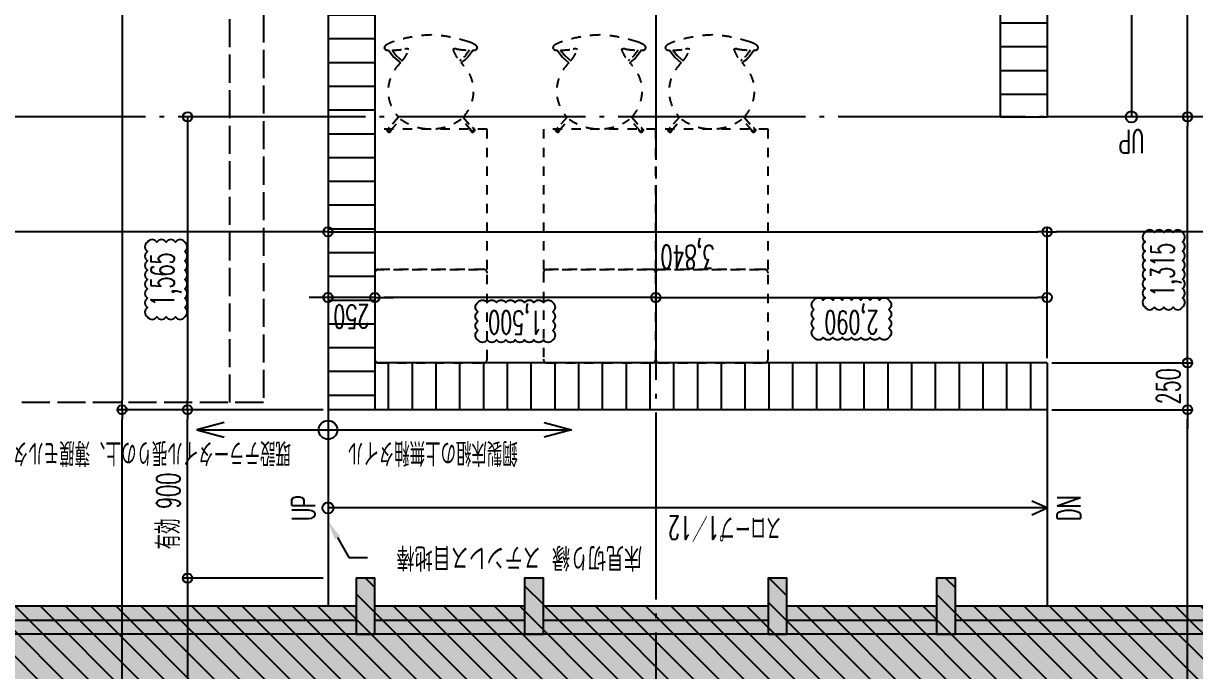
# Model space of a CAD drawing. Header units: millimetres. Extents: x -67913 to 128525, y -54442 to 63422.
# Drawn here: x 101258 to 107512, y 3191 to 6649 of the extents above; entities that cross this region are included whole.
import ezdxf
from ezdxf import colors
from ezdxf.entities.mleader import LeaderData, LeaderLine
from ezdxf.enums import TextEntityAlignment as Align
from ezdxf.math import Vec2, Vec3

# ---------------------------------------------------------------- set-up
doc = ezdxf.new("R2010")
doc.units = ezdxf.units.MM
doc.header["$LTSCALE"] = 500
doc.header["$PDMODE"] = 35
for name, pattern in [('AXIS', [2.35, 2, -0.15, 0.05, -0.15]), ('DD3', [0.2, 0.1, -0.1]), ('DD4', [0.38, 0.3, -0.08])]:
    doc.linetypes.add(name, pattern=pattern)
doc.layers.get('0').update_dxf_attribs({"plot": 0})
for name, color, linetype in [('020KijnSn', 1, 'AXIS'), ('143Hatch8', 5, 'Continuous'), ('143Solid8', 253, 'Continuous'), ('230Kaik9', 7, 'Continuous'), ('270SiagSp', 8, 'Continuous'), ('302Dansa', 5, 'Continuous'), ('303Dansa', 6, 'DD4'), ('320Step', 4, 'Continuous'), ('350Kigu', 4, 'Continuous'), ('360Kagu', 3, 'DD3'), ('390Kigo', 8, 'Continuous'), ('391kigoHor', 10, 'Continuous')]:
    doc.layers.add(name, color=color, linetype=linetype)
doc.layers.add('HOJO', color=211, linetype='Continuous', plot=False)
doc.styles.add('Annotative', font='simplex.shx', dxfattribs={"width": 0.7, "bigfont": 'extfont2.shx'})
doc.styles.add('Dim', font='simplex.shx', dxfattribs={"width": 0.6, "bigfont": 'extfont2.shx'})
doc.styles.get("Standard").update_dxf_attribs({"font": 'simplex.shx', "width": 0.7, "bigfont": 'extfont2.shx'})
doc.dimstyles.new('PRO1-50', dxfattribs={"dimscale": 50, "dimtxt": 2.5, "dimasz": 1, "dimexe": 0.5, "dimexo": 0.5, "dimgap": 0.8, "dimtad": 1, "dimdec": 3, "dimdsep": 46, "dimlunit": 6, "dimtxsty": 'Dim', "dimblk": 'ORIGIN', "dimcen": 0, "dimadec": 3, "dimazin": 2, "dimtfac": 1, "dimtdec": 3, "dimtix": 1, "dimtmove": 2, "dimatfit": 3, "dimldrblk": 'ORIGIN', "dimfxl": 0, "dimarcsym": 0})

# ---------------------------------------------------------------- blocks, each defined once
blk = doc.blocks.new('_Origin')
at = {"color": 0, "linetype": 'ByBlock', "lineweight": -2}
blk.add_line((0, 0), (-1, 0), dxfattribs=at)
blk.add_circle((0, 0), 0.5, dxfattribs=at)
blk = doc.blocks.new('*D679')
at = {"layer": '270SiagSp', "color": 0, "lineweight": -2, "transparency": 16777216}
for p, q in [((102859.6, 13250), (101759.6, 13250)), ((101784.6, 13200), (101784.6, 4635)), ((102859.6, 4585), (101759.6, 4585))]:
    blk.add_line(p, q, dxfattribs=at)
at = {"layer": 'Defpoints', "color": 0, "transparency": 16777216}
for p in [(102884.6, 13250), (101784.6, 4585), (102884.6, 4585)]:
    blk.add_point(p, dxfattribs=at)
at = {"layer": '270SiagSp', "color": 0, "lineweight": -2, "transparency": 16777216, "xscale": 50, "yscale": 50, "zscale": 50}
for p, rotation in [((101784.6, 13250), 90), ((101784.6, 4585), 270)]:
    blk.add_blockref('_Origin', p, dxfattribs=dict(at, rotation=rotation))
at = {"layer": '270SiagSp', "color": 0, "transparency": 16777216, "insert": (101670.2, 8917.5), "char_height": 125, "attachment_point": 5, "rotation": 90, "style": 'Dim'}
blk.add_mtext('8,665', dxfattribs=at)
blk = doc.blocks.new('*D693')
at = {"layer": '270SiagSp', "color": 0, "lineweight": -2, "transparency": 16777216}
for p, q in [((102134.6, 6100), (102134.6, 4635)), ((102859.6, 4585), (102109.6, 4585))]:
    blk.add_line(p, q, dxfattribs=at)
at = {"layer": 'Defpoints', "color": 0, "transparency": 16777216}
for p in [(102134.6, 6150), (102134.6, 4585), (102884.6, 4585)]:
    blk.add_point(p, dxfattribs=at)
at = {"layer": '270SiagSp', "color": 0, "lineweight": -2, "transparency": 16777216, "xscale": 50, "yscale": 50, "zscale": 50}
for p, rotation in [((102134.6, 6150), 90), ((102134.6, 4585), 270)]:
    blk.add_blockref('_Origin', p, dxfattribs=dict(at, rotation=rotation))
at = {"layer": '270SiagSp', "color": 0, "transparency": 16777216, "insert": (102020.2, 5280.7), "char_height": 125, "attachment_point": 5, "rotation": 90, "style": 'Dim'}
blk.add_mtext('1,565', dxfattribs=at)
blk = doc.blocks.new('*D694')
at = {"layer": '270SiagSp', "color": 0, "lineweight": -2, "transparency": 16777216}
for p, q in [((102859.6, 4585), (101759.6, 4585)), ((101784.6, 700), (101784.6, 4535))]:
    blk.add_line(p, q, dxfattribs=at)
at = {"layer": 'Defpoints', "color": 0, "transparency": 16777216}
for p in [(101784.6, 4585), (102884.6, 4585), (101784.6, 650)]:
    blk.add_point(p, dxfattribs=at)
at = {"layer": '270SiagSp', "color": 0, "lineweight": -2, "transparency": 16777216, "xscale": 50, "yscale": 50, "zscale": 50}
for p, rotation in [((101784.6, 4585), 90), ((101784.6, 650), 270)]:
    blk.add_blockref('_Origin', p, dxfattribs=dict(at, rotation=rotation))
at = {"layer": '270SiagSp', "color": 0, "transparency": 16777216, "insert": (101670.2, 2312.7), "char_height": 125, "attachment_point": 5, "rotation": 90, "style": 'Dim'}
blk.add_mtext('3,935', dxfattribs=at)
blk = doc.blocks.new('*D695')
at = {"layer": '270SiagSp', "color": 0, "lineweight": -2, "transparency": 16777216}
for p, q in [((102934.6, 5535), (106674.6, 5535)), ((106724.6, 4860), (106724.6, 5560))]:
    blk.add_line(p, q, dxfattribs=at)
at = {"layer": 'Defpoints', "color": 0, "transparency": 16777216}
for p in [(102884.6, 5535), (106724.6, 5535), (106724.6, 4835)]:
    blk.add_point(p, dxfattribs=at)
at = {"layer": '270SiagSp', "color": 0, "lineweight": -2, "transparency": 16777216, "xscale": 50, "yscale": 50, "zscale": 50, "rotation": 180}
blk.add_blockref('_Origin', (102884.6, 5535), dxfattribs=at)
at = {"layer": '270SiagSp', "color": 0, "lineweight": -2, "transparency": 16777216, "xscale": 50, "yscale": 50, "zscale": 50}
blk.add_blockref('_Origin', (106724.6, 5535), dxfattribs=at)
at = {"layer": '270SiagSp', "color": 0, "transparency": 16777216, "insert": (104804.6, 5420.6), "char_height": 125, "attachment_point": 5, "rotation": 180, "style": 'Dim'}
blk.add_mtext('3,840', dxfattribs=at)
blk = doc.blocks.new('*D696')
at = {"layer": '270SiagSp', "color": 0, "lineweight": -2, "transparency": 16777216}
for p, q in [((106724.6, 4860), (106724.6, 5560)), ((110084.6, 5535), (106774.6, 5535))]:
    blk.add_line(p, q, dxfattribs=at)
at = {"layer": 'Defpoints', "color": 0, "transparency": 16777216}
for p in [(106724.6, 5535), (110134.6, 5535), (106724.6, 4835)]:
    blk.add_point(p, dxfattribs=at)
at = {"layer": '270SiagSp', "color": 0, "lineweight": -2, "transparency": 16777216, "xscale": 50, "yscale": 50, "zscale": 50, "rotation": 180}
blk.add_blockref('_Origin', (106724.6, 5535), dxfattribs=at)
at = {"layer": '270SiagSp', "color": 0, "lineweight": -2, "transparency": 16777216, "xscale": 50, "yscale": 50, "zscale": 50}
blk.add_blockref('_Origin', (110134.6, 5535), dxfattribs=at)
at = {"layer": '270SiagSp', "color": 0, "transparency": 16777216, "insert": (108429.6, 5420.6), "char_height": 125, "attachment_point": 5, "rotation": 180, "style": 'Dim'}
blk.add_mtext('3,410', dxfattribs=at)
blk = doc.blocks.new('*D697')
at = {"layer": '270SiagSp', "color": 0, "lineweight": -2, "transparency": 16777216}
for p, q in [((106724.6, 4860), (106724.6, 5210)), ((104684.6, 5185), (106674.6, 5185))]:
    blk.add_line(p, q, dxfattribs=at)
at = {"layer": 'Defpoints', "color": 0, "transparency": 16777216}
for p in [(104634.6, 5185), (106724.6, 5185), (106724.6, 4835)]:
    blk.add_point(p, dxfattribs=at)
at = {"layer": '270SiagSp', "color": 0, "lineweight": -2, "transparency": 16777216, "xscale": 50, "yscale": 50, "zscale": 50, "rotation": 180}
blk.add_blockref('_Origin', (104634.6, 5185), dxfattribs=at)
at = {"layer": '270SiagSp', "color": 0, "lineweight": -2, "transparency": 16777216, "xscale": 50, "yscale": 50, "zscale": 50}
blk.add_blockref('_Origin', (106724.6, 5185), dxfattribs=at)
at = {"layer": '270SiagSp', "color": 0, "transparency": 16777216, "insert": (105679.6, 5070.6), "char_height": 125, "attachment_point": 5, "rotation": 180, "style": 'Dim'}
blk.add_mtext('2,090', dxfattribs=at)
blk = doc.blocks.new('*D689')
at = {"layer": '270SiagSp', "color": 0, "lineweight": -2, "transparency": 16777216}
blk.add_line((104584.6, 5185), (103184.6, 5185), dxfattribs=at)
at = {"layer": 'Defpoints', "color": 0, "transparency": 16777216}
for p in [(103134.6, 5185), (103134.6, 5185), (104634.6, 5185)]:
    blk.add_point(p, dxfattribs=at)
at = {"layer": '270SiagSp', "color": 0, "lineweight": -2, "transparency": 16777216, "xscale": 50, "yscale": 50, "zscale": 50, "rotation": 180}
blk.add_blockref('_Origin', (103134.6, 5185), dxfattribs=at)
at = {"layer": '270SiagSp', "color": 0, "lineweight": -2, "transparency": 16777216, "xscale": 50, "yscale": 50, "zscale": 50}
blk.add_blockref('_Origin', (104634.6, 5185), dxfattribs=at)
at = {"layer": '270SiagSp', "color": 0, "transparency": 16777216, "insert": (103884.6, 5070.6), "char_height": 125, "attachment_point": 5, "rotation": 180, "style": 'Dim', "bg_fill": 3, "box_fill_scale": 1.1, "bg_fill_color": 256, "bg_fill_true_color": 13158600, "bg_fill_transparency": 0}
blk.add_mtext('1,500', dxfattribs=at)
blk = doc.blocks.new('*D690')
at = {"layer": '270SiagSp', "color": 0, "lineweight": -2, "transparency": 16777216}
for p, q in [((102834.6, 5185), (102784.6, 5185)), ((103134.6, 5185), (102884.6, 5185)), ((103184.6, 5185), (103234.6, 5185))]:
    blk.add_line(p, q, dxfattribs=at)
at = {"layer": 'Defpoints', "color": 0, "transparency": 16777216}
for p in [(102884.6, 5185), (102884.6, 5185), (103134.6, 5185)]:
    blk.add_point(p, dxfattribs=at)
at = {"layer": '270SiagSp', "color": 0, "lineweight": -2, "transparency": 16777216, "xscale": 50, "yscale": 50, "zscale": 50}
blk.add_blockref('_Origin', (102884.6, 5185), dxfattribs=at)
at = {"layer": '270SiagSp', "color": 0, "lineweight": -2, "transparency": 16777216, "xscale": 50, "yscale": 50, "zscale": 50, "rotation": 180}
blk.add_blockref('_Origin', (103134.6, 5185), dxfattribs=at)
at = {"layer": '270SiagSp', "color": 0, "transparency": 16777216, "insert": (103009.6, 5082.5), "char_height": 125, "attachment_point": 5, "rotation": 180, "style": 'Dim'}
blk.add_mtext('250', dxfattribs=at)
blk = doc.blocks.new('*D691')
at = {"layer": '270SiagSp', "color": 0, "lineweight": -2, "transparency": 16777216}
blk.add_line((102834.6, 5535), (99184.6, 5535), dxfattribs=at)
at = {"layer": 'Defpoints', "color": 0, "transparency": 16777216}
for p in [(99134.6, 5535), (99134.6, 5535), (102884.6, 5535)]:
    blk.add_point(p, dxfattribs=at)
at = {"layer": '270SiagSp', "color": 0, "lineweight": -2, "transparency": 16777216, "xscale": 50, "yscale": 50, "zscale": 50, "rotation": 180}
blk.add_blockref('_Origin', (99134.6, 5535), dxfattribs=at)
at = {"layer": '270SiagSp', "color": 0, "lineweight": -2, "transparency": 16777216, "xscale": 50, "yscale": 50, "zscale": 50}
blk.add_blockref('_Origin', (102884.6, 5535), dxfattribs=at)
at = {"layer": '270SiagSp', "color": 0, "transparency": 16777216, "insert": (101009.6, 5420.6), "char_height": 125, "attachment_point": 5, "rotation": 180, "style": 'Dim'}
blk.add_mtext('3,750', dxfattribs=at)
blk = doc.blocks.new('*D692')
at = {"layer": '270SiagSp', "color": 0, "lineweight": -2, "transparency": 16777216}
for p, q in [((102859.6, 4585), (102109.6, 4585)), ((102134.6, 3735), (102134.6, 4535)), ((102859.6, 3685), (102109.6, 3685))]:
    blk.add_line(p, q, dxfattribs=at)
at = {"layer": 'Defpoints', "color": 0, "transparency": 16777216}
for p in [(102134.6, 4585), (102884.6, 4585), (102884.6, 3685)]:
    blk.add_point(p, dxfattribs=at)
at = {"layer": '270SiagSp', "color": 0, "lineweight": -2, "transparency": 16777216, "xscale": 50, "yscale": 50, "zscale": 50}
for p, rotation in [((102134.6, 4585), 90), ((102134.6, 3685), 270)]:
    blk.add_blockref('_Origin', p, dxfattribs=dict(at, rotation=rotation))
at = {"layer": '270SiagSp', "color": 0, "transparency": 16777216, "insert": (102032.1, 4043.2), "char_height": 125, "attachment_point": 5, "rotation": 90, "style": 'Dim'}
blk.add_mtext('有効 900', dxfattribs=at)
blk = doc.blocks.new('*D717')
at = {"layer": '270SiagSp', "color": 0, "lineweight": -2, "transparency": 16777216}
for p, q in [((102859.6, 3685), (102109.6, 3685)), ((102134.6, 3635), (102134.6, 700))]:
    blk.add_line(p, q, dxfattribs=at)
at = {"layer": 'Defpoints', "color": 0, "transparency": 16777216}
for p in [(102884.6, 3685), (102134.6, 650), (102134.6, 650)]:
    blk.add_point(p, dxfattribs=at)
at = {"layer": '270SiagSp', "color": 0, "lineweight": -2, "transparency": 16777216, "xscale": 50, "yscale": 50, "zscale": 50}
for p, rotation in [((102134.6, 3685), 90), ((102134.6, 650), 270)]:
    blk.add_blockref('_Origin', p, dxfattribs=dict(at, rotation=rotation))
at = {"layer": '270SiagSp', "color": 0, "transparency": 16777216, "insert": (102020.2, 2167.5), "char_height": 125, "attachment_point": 5, "rotation": 90, "style": 'Dim'}
blk.add_mtext('3,035', dxfattribs=at)
blk = doc.blocks.new('*D718')
at = {"layer": '270SiagSp', "color": 0, "lineweight": -2, "transparency": 16777216}
for p, q in [((107474.6, 4885), (107474.6, 6100)), ((106749.6, 4835), (107499.6, 4835))]:
    blk.add_line(p, q, dxfattribs=at)
at = {"layer": 'Defpoints', "color": 0, "transparency": 16777216}
for p in [(107474.6, 6150), (107474.6, 6150), (106724.6, 4835)]:
    blk.add_point(p, dxfattribs=at)
at = {"layer": '270SiagSp', "color": 0, "lineweight": -2, "transparency": 16777216, "xscale": 50, "yscale": 50, "zscale": 50}
for p, rotation in [((107474.6, 6150), 90), ((107474.6, 4835), 270)]:
    blk.add_blockref('_Origin', p, dxfattribs=dict(at, rotation=rotation))
at = {"layer": '270SiagSp', "color": 0, "transparency": 16777216, "insert": (107360.2, 5332.4), "char_height": 125, "attachment_point": 5, "rotation": 90, "style": 'Dim'}
blk.add_mtext('1,315', dxfattribs=at)
blk = doc.blocks.new('*D719')
at = {"layer": '270SiagSp', "color": 0, "lineweight": -2, "transparency": 16777216}
for p, q in [((107474.6, 4885), (107474.6, 4935)), ((106749.6, 4835), (107499.6, 4835)), ((107474.6, 4835), (107474.6, 4585)), ((106749.6, 4585), (107499.6, 4585)), ((107474.6, 4535), (107474.6, 4485))]:
    blk.add_line(p, q, dxfattribs=at)
at = {"layer": 'Defpoints', "color": 0, "transparency": 16777216}
for p in [(106724.6, 4835), (106724.6, 4585), (107474.6, 4585)]:
    blk.add_point(p, dxfattribs=at)
at = {"layer": '270SiagSp', "color": 0, "lineweight": -2, "transparency": 16777216, "xscale": 50, "yscale": 50, "zscale": 50}
for p, rotation in [((107474.6, 4835), 270), ((107474.6, 4585), 90)]:
    blk.add_blockref('_Origin', p, dxfattribs=dict(at, rotation=rotation))
at = {"layer": '270SiagSp', "color": 0, "transparency": 16777216, "insert": (107372.1, 4710), "char_height": 125, "attachment_point": 5, "rotation": 90, "style": 'Dim'}
blk.add_mtext('250', dxfattribs=at)
blk = doc.blocks.new('*D720')
at = {"layer": '270SiagSp', "color": 0, "lineweight": -2, "transparency": 16777216}
for p, q in [((106749.6, 4585), (107499.6, 4585)), ((107474.6, 700), (107474.6, 4535))]:
    blk.add_line(p, q, dxfattribs=at)
at = {"layer": 'Defpoints', "color": 0, "transparency": 16777216}
for p in [(106724.6, 4585), (107474.6, 4585), (107474.6, 650)]:
    blk.add_point(p, dxfattribs=at)
at = {"layer": '270SiagSp', "color": 0, "lineweight": -2, "transparency": 16777216, "xscale": 50, "yscale": 50, "zscale": 50}
for p, rotation in [((107474.6, 4585), 90), ((107474.6, 650), 270)]:
    blk.add_blockref('_Origin', p, dxfattribs=dict(at, rotation=rotation))
at = {"layer": '270SiagSp', "color": 0, "transparency": 16777216, "insert": (107360.2, 2362.3), "char_height": 125, "attachment_point": 5, "rotation": 90, "style": 'Dim'}
blk.add_mtext('3,935', dxfattribs=at)
blk = doc.blocks.new('*D727')
at = {"layer": '270SiagSp', "color": 0, "lineweight": -2, "transparency": 16777216}
blk.add_line((107474.6, 6200), (107474.6, 11860), dxfattribs=at)
at = {"layer": 'Defpoints', "color": 0, "transparency": 16777216}
for p in [(107474.6, 11910), (107474.6, 11910), (107474.6, 6150)]:
    blk.add_point(p, dxfattribs=at)
at = {"layer": '270SiagSp', "color": 0, "lineweight": -2, "transparency": 16777216, "xscale": 50, "yscale": 50, "zscale": 50}
for p, rotation in [((107474.6, 11910), 90), ((107474.6, 6150), 270)]:
    blk.add_blockref('_Origin', p, dxfattribs=dict(at, rotation=rotation))
at = {"layer": '270SiagSp', "color": 0, "transparency": 16777216, "insert": (107360.2, 8797.6), "char_height": 125, "attachment_point": 5, "rotation": 90, "style": 'Dim'}
blk.add_mtext('5,760', dxfattribs=at)
blk = doc.blocks.new('Seven chair')
for p, q in [((89671.4, 45535), (89663.1, 45528)), ((89735.6, 45584.6), (89707, 45547.2)), ((89672.4, 45516.5), (89680.9, 45523.6)), ((89280.3, 45165), (89282.4, 45167)), ((89723.3, 45154.3), (89722, 45158.9)), ((89740.4, 45164.6), (89737.9, 45167))]:
    blk.add_line(p, q)
for points in [[(89265.5, 45590.2), (89263.1, 45598.4, -0.165331), (89262.3, 45601, -0.147173), (89266, 45607.9, -0.075168), (89276.3, 45615.4, -0.038243), (89307.5, 45629.9, -0.069162), (89509.5, 45666.3, -0.069162), (89711.6, 45629.9, -0.046265), (89743.4, 45615.4, -0.075168), (89753.7, 45607.9, -0.147173), (89757.5, 45601, -0.165331), (89756.7, 45598.4), (89754.3, 45590.2)], [(89265.5, 45590.2, 0.245243), (89269.5, 45586.8, 0.079392), (89284.2, 45584.6)], [(89392.4, 45590.1, 0.104662), (89370.4, 45590.7, -0.023965), (89302.9, 45584.5)], [(89356.7, 45528, 0.093732), (89392.4, 45590.1)], [(89627.4, 45590.1, -0.104662), (89649.4, 45590.7, 0.023965), (89716.9, 45584.5)], [(89663.1, 45528, -0.093732), (89627.4, 45590.1)], [(89754.3, 45590.2, -0.245243), (89750.2, 45586.8, -0.079392), (89735.6, 45584.6)], [(89347.4, 45516.5, 0.419714), (89337.6, 45226.6)], [(89672.4, 45516.5, -0.419714), (89682.2, 45226.6)], [(89672.4, 45516.5, -0.419714), (89682.2, 45226.6)], [(89337.6, 45226.6), (89281.6, 45162.7, 0.691911), (89292.8, 45153.1), (89348.5, 45216.6)], [(89348.5, 45216.6, 0.327555), (89671.3, 45216.6)], [(89682.3, 45226.6), (89738.2, 45162.7, -0.691911), (89727, 45153.1), (89671.3, 45216.6)]]:
    blk.add_lwpolyline(points, format="xyb")
for points in [[(89284.2, 45584.6), (89312.9, 45547), (89347.4, 45516.5)], [(89302.9, 45584.5), (89324.5, 45556.2), (89356.7, 45528)]]:
    blk.add_lwpolyline(points)
at = {"flags": 128}
for points in [[(89716.9, 45584.6), (89695.2, 45556.1), (89694, 45554.9), (89692.4, 45553.3), (89688.3, 45549.6), (89684.6, 45546.3), (89678.2, 45540.7), (89671.4, 45535)], [(89680.9, 45523.7), (89685.4, 45527.4), (89692.8, 45533.8), (89697.7, 45538.1), (89700.8, 45540.9), (89704.5, 45544.4), (89706.9, 45547)]]:
    blk.add_lwpolyline(points, dxfattribs=at)
blk.add_arc((89289.1, 45160), 7.91, 159.85923, 298.57834)
blk.add_open_spline([(89706.9, 45547), (89706.9, 45547.1), (89707, 45547.2), (89707, 45547.2)], degree=3)
for points, knots in [([(89280, 45150.1), (89279.5, 45150.6), (89278.8, 45151.3), (89278.1, 45152.5), (89277.5, 45153.7), (89277, 45155.3), (89276.8, 45157.3), (89277, 45159), (89277.3, 45160.3), (89277.7, 45161.5), (89278.5, 45163), (89279.5, 45164.3), (89280.2, 45164.9), (89280.3, 45165)], [-29.537207, -29.537207, -29.537207, -29.537207, -27.691134, -26.768079, -25.845043, -23.998934, -22.152853, -20.306837, -19.383801, -18.460765, -16.614657, -14.768596, -14.130852, -14.130852, -14.130852, -14.130852]), ([(89280, 45150.1), (89280.4, 45149.6), (89281.5, 45148.7), (89283, 45147.9), (89284.3, 45147.5), (89285.6, 45147.2), (89287.2, 45147), (89289.3, 45147.2), (89290.9, 45147.6), (89292.1, 45148.2), (89293.2, 45148.9), (89294.5, 45150), (89295.8, 45151.5), (89296.7, 45153), (89297.1, 45154), (89297.2, 45154.5), (89297.2, 45154.6), (89297.3, 45154.6), (89297.3, 45154.6), (89297.3, 45154.7), (89297.5, 45155.3), (89297.6, 45156), (89297.9, 45156.7)], [0, 0, 0, 0, 1.846066, 3.692142, 4.615173, 5.538231, 7.384304, 9.230343, 11.076424, 11.999466, 12.922528, 14.768603, 16.61465, 18.4607, 19.383724, 19.691399, 19.691399, 19.691399, 19.808128, 19.808128, 19.808128, 21.658095, 21.658095, 21.658095, 21.658095]), ([(89287.5, 45169.5), (89287.4, 45169.5), (89286.6, 45169.4), (89285.6, 45169.1), (89284.5, 45168.6), (89283.5, 45168), (89282.8, 45167.4), (89282.4, 45167)], [8.830967, 8.830967, 8.830967, 8.830967, 9.230427, 11.076524, 11.999549, 12.92258, 14.64656, 14.64656, 14.64656, 14.64656]), ([(89297.9, 45156.7), (89297.9, 45156.7), (89298, 45157), (89298.1, 45157.6), (89298.2, 45158.5), (89298.3, 45159.1), (89298.3, 45159.4)], [18.364246, 18.364246, 18.364246, 18.364246, 18.4607, 19.383724, 20.306785, 21.311945, 21.311945, 21.311945, 21.311945]), ([(89723.3, 45154.3), (89723.4, 45153.7), (89723.9, 45152.6), (89724.7, 45151.2), (89725.6, 45150.2), (89726.5, 45149.3), (89727.9, 45148.3), (89729.8, 45147.5), (89731.4, 45147.1), (89732.7, 45147), (89734.1, 45147), (89735.8, 45147.3), (89737.7, 45148), (89739.1, 45148.9), (89740.1, 45149.8), (89741.1, 45150.8), (89741.7, 45151.6), (89742, 45152.2)], [7.600125, 7.600125, 7.600125, 7.600125, 9.230333, 11.076383, 11.999404, 12.922454, 14.768536, 16.614624, 18.460687, 19.383701, 20.306746, 22.152823, 23.99889, 25.844966, 26.767996, 27.691049, 29.537129, 29.537129, 29.537129, 29.537129]), ([(89737.9, 45167), (89737.8, 45167.1), (89737.2, 45167.6), (89736.1, 45168.4), (89734.4, 45169.2), (89733.1, 45169.5), (89732.4, 45169.6), (89732.3, 45169.6)], [12.429733, 12.429733, 12.429733, 12.429733, 12.922514, 14.76853, 16.614589, 18.460692, 18.808728, 18.808728, 18.808728, 18.808728]), ([(89739.8, 45165.1), (89739.9, 45165), (89740.2, 45164.8), (89740.7, 45164.3), (89741.6, 45163.2), (89742.5, 45161.8), (89743.2, 45159.9), (89743.4, 45158.3), (89743.5, 45157), (89743.3, 45155.6), (89742.9, 45154), (89742.4, 45152.8), (89742, 45152.2)], [-13.127636, -13.127636, -13.127636, -13.127636, -12.922514, -11.999482, -11.076457, -9.230354, -7.384275, -5.53826, -4.615231, -3.692205, -1.846096, 0, 0, 0, 0])]:
    blk.add_open_spline(points, degree=3, knots=knots)
blk = doc.blocks.new('2人掛けテーブル')
blk.add_lwpolyline([(68100, 33978.1), (68700, 33978.1), (68700, 33228.1), (68100, 33228.1)], close=True)
blk = doc.blocks.new('1掛けベンチ背もたれなし')
blk.add_lwpolyline([(580, 500), (20, 500, 0.414214), (0, 480), (0, 20, 0.414214), (20, 0), (580, 0, 0.414214), (600, 20), (600, 480, 0.414214)], format="xyb", close=True)

msp = doc.modelspace()

# ---------------------------------------------------------------- hatches: boundary and pattern name
at = {"layer": '143Hatch8', "linetype": 'Continuous'}
h = msp.add_hatch(dxfattribs=at)
h.set_pattern_fill('ANSI31', scale=30, angle=270)
h.set_pattern_definition([(315, (77134.61, 0), (67.35192, 67.35192), [])])
h.paths.add_polyline_path([(111017.4359, 5550), (111017.4359, 2600), (99234.6088, 2600), (99234.6088, 1025), (99509.6088, 1025), (99509.6088, 725), (104259.6088, 725), (104259.6088, 1025), (105009.6088, 1025), (105009.6088, 275), (104259.6088, 275), (104259.6088, 575), (99509.6088, 575), (99509.6088, 275), (98759.6088, 275), (98759.6088, 1025), (99084.6088, 1025), (99084.6088, 1910), (98934.6088, 1910), (98934.6088, 2010), (99084.6088, 2010), (99084.6088, 3385), (98139.6088, 3385), (98139.6088, 3535), (100034.6088, 3535), (100034.6088, 3685), (100134.6088, 3685), (100134.6088, 3535), (103034.6088, 3535), (103034.6088, 3685), (103134.6088, 3685), (103134.6088, 3535), (103934.6088, 3535), (103934.6088, 3685), (104034.6088, 3685), (104034.6088, 3535), (105234.6088, 3535), (105234.6088, 3685), (105334.6088, 3685), (105334.6088, 3535), (106134.6088, 3535), (106134.6088, 3685), (106234.6088, 3685), (106234.6088, 3535), (109284.6088, 3535), (109284.6088, 3685), (109384.6088, 3685), (109384.6088, 3535), (110134.6088, 3535), (110134.6088, 5550), (109884.6088, 5550), (109884.6088, 5750), (109684.6088, 5750), (109684.6088, 6550), (109884.6088, 6550), (109884.6088, 6750), (110134.6088, 6750), (110134.6088, 7475), (109884.6088, 7475), (109884.6088, 7575), (110134.6088, 7575), (110134.6088, 10225), (109884.6088, 10225), (109884.6088, 10325), (110134.6088, 10325), (110134.6088, 11050), (109884.6088, 11050), (109884.6088, 11250), (109684.6088, 11250), (109684.6088, 12050), (109884.6088, 12050), (109884.6088, 12250), (110134.6088, 12250), (110134.6088, 12990), (110284.6088, 12990), (110284.6088, 12891.0919), (111017.4359, 12890.9266), (111017.4359, 12250), (110384.6088, 12250), (110384.6088, 12050), (110584.6088, 12050), (110584.6088, 11250), (110384.6088, 11250), (110384.6088, 11050), (111017.4359, 11050), (111017.4359, 6750), (110384.6088, 6750), (110384.6088, 6550), (110584.6086, 6550), (110584.6088, 5750), (110384.6088, 5750), (110384.6088, 5550)])
at = {"layer": '143Solid8'}
msp.add_hatch(color=254, dxfattribs=at).paths.add_polyline_path([(82259.6088, 275), (82259.6088, -5069.8575), (82174.3863, -5197.6915), (82175.7285, -5198.5175), (81434.2303, -6310.758), (81408.8337, -6355.2134), (81472.3415, -6450.4784), (82178.7577, -7510.1023), (82259.6088, -7631.3793), (82259.6088, -11436.0199), (82488.4472, -11436.0199), (82488.4472, -12102.8779), (76759.8739, -12102.8779), (76759.8739, -19728.7338), (110515.681, -19728.7338), (110515.5658, -12979.3439), (106673.2587, -12979.3439), (106673.2587, -143.9096), (105009.6088, -143.9096), (105009.6088, 97.433), (99509.6088, 95.636), (99509.6088, 575), (104259.6088, 575), (104259.6088, 275), (105009.6088, 275), (105009.6088, 1025), (104259.6088, 1025), (104259.6088, 725), (99509.6088, 725), (99509.6088, 1025), (99234.6088, 1025), (99234.6088, 2600), (111017.4359, 2600), (111017.4359, 5550), (110384.6088, 5550), (110384.6088, 5750), (110584.6088, 5750), (110584.6088, 6550), (110384.6088, 6550), (110384.6088, 6750), (111017.4359, 6750), (111017.4359, 11050), (110384.6088, 11050), (110384.6088, 11250), (110584.6088, 11250), (110584.6088, 12050), (110384.6088, 12050), (110384.6088, 12250), (111017.4359, 12250), (111017.4359, 12890.9266), (110284.6088, 12891.0919), (110284.6088, 12990), (110134.6088, 12990), (110134.6088, 12250), (109884.6088, 12250), (109884.6088, 12050), (109684.6088, 12050), (109684.6088, 11250), (109884.6088, 11250), (109884.6088, 11050), (110134.6088, 11050), (110134.6088, 10325), (109884.6088, 10325), (109884.6088, 10225), (110134.6088, 10225), (110134.6088, 7575), (109884.6088, 7575), (109884.6088, 7475), (110134.6088, 7475), (110134.6088, 6750), (109884.6088, 6750), (109884.6088, 6550), (109684.6088, 6550), (109684.6088, 5750), (109884.6088, 5750), (109884.6088, 5550), (110134.6088, 5550), (110134.6088, 3535), (109384.6088, 3535), (109384.6088, 3685), (109284.6088, 3685), (109284.6088, 3535), (106234.6088, 3535), (106234.6088, 3685), (106134.6088, 3685), (106134.6088, 3535), (105334.6088, 3535), (105334.6088, 3685), (105234.6088, 3685), (105234.6088, 3535), (104034.6088, 3535), (104034.6088, 3685), (103934.6088, 3685), (103934.6088, 3535), (103134.6088, 3535), (103134.6088, 3685), (103034.6088, 3685), (103034.6088, 3535), (100134.6088, 3535), (100134.6088, 3685), (100034.6088, 3685), (100034.6088, 3535), (98154.6088, 3535), (98154.6088, 3520), (98139.6088, 3520), (98139.6088, 3400), (98139.6088, 3385), (94759.6088, 3385), (94759.6088, 3535), (86064.6088, 3535), (86064.6088, 1025), (84414.6088, 1025), (84414.6088, 425), (83009.6088, 425), (83009.6088, 1025), (82259.6088, 1025), (82259.6088, 425), (77509.6088, 425), (77509.6088, 1025), (77189.6088, 1025), (77189.6088, 5775), (77659.6088, 5775), (77659.6088, 6525), (77189.6088, 6525), (77189.6088, 11275), (77659.6088, 11275), (77659.6088, 12025), (77189.6088, 12025), (77189.6088, 16775), (77659.6088, 16775), (77659.6088, 17525), (77189.6088, 17525), (77189.6088, 22275), (77659.6088, 22275), (77659.6088, 23025), (77189.6088, 23025), (77189.6088, 27775), (77509.6088, 27775), (77509.6088, 28400), (82259.6088, 28400), (82259.6088, 27775), (83009.6088, 27775), (83009.6088, 28550), (76759.6088, 28550), (76759.6088, 27775), (77014.6088, 27775), (77014.6088, 23025), (76759.6088, 23025), (76759.6088, 22275), (77014.6088, 22275), (77014.6088, 17525), (76759.6088, 17525), (76759.6088, 16775), (77014.6088, 16775), (77014.6088, 12025), (76759.6088, 12025), (76759.6088, 11275), (77014.6088, 11275), (77014.6088, 6525), (76759.6088, 6525), (76759.6088, 5775), (77014.6088, 5774.7849), (77014.6088, 1025), (76759.6088, 1025), (76759.6088, 275)])
at = {"layer": '302Dansa'}
h = msp.add_hatch(dxfattribs=at)
h.set_pattern_fill('LINE', color=256, scale=40)
h.set_pattern_definition([(0, (102884.61, 6568), (0, 127), [])])
h.paths.add_polyline_path([(103134.6088, 13250), (102884.6088, 13250), (102884.6088, 4585), (103134.6088, 4585)])
h = msp.add_hatch(dxfattribs=at)
h.set_pattern_fill('LINE', color=256, scale=40)
h.set_pattern_definition([(0, (106474.61, 9700), (0, 127), [])])
h.paths.add_polyline_path([(106724.6088, 13250), (106474.6088, 13250), (106474.6088, 6150), (106724.6088, 6150)])
h = msp.add_hatch(dxfattribs=at)
h.set_pattern_fill('LINE', color=256, scale=40, angle=90)
h.set_pattern_definition([(90, (104858.98, 4585), (-127, 8e-15), [])])
h.paths.add_polyline_path([(106724.6088, 4835), (103134.6088, 4835), (103134.6088, 4585), (106724.6088, 4585)])

# ---------------------------------------------------------------- linework, layer by layer
at = {"layer": '020KijnSn'}
for p, q in [((104634.6088, 37470), (104634.6088, -23200)), ((114834.6088, 6150), (72434.6088, 6150))]:
    msp.add_line(p, q, dxfattribs=at)
at = {"layer": '230Kaik9', "color": 5}
for p, q in [((103034.6088, 3535), (100134.6088, 3535)), ((103934.6088, 3535), (103134.6088, 3535)), ((105234.6088, 3535), (104034.6088, 3535)), ((106134.6088, 3535), (105334.6088, 3535)), ((109284.6088, 3535), (106234.6088, 3535)), ((110284.6088, 3385), (100134.6088, 3385))]:
    msp.add_line(p, q, dxfattribs=at)
at = {"layer": '230Kaik9'}
for p, q in [((100134.6088, 3460), (103034.6088, 3460)), ((103134.6088, 3460), (103934.6088, 3460)), ((104034.6088, 3460), (105234.6088, 3460)), ((105334.6088, 3460), (106134.6088, 3460)), ((106234.6088, 3460), (109284.6088, 3460))]:
    msp.add_line(p, q, dxfattribs=at)
for points in [[(103034.6088, 3685), (103034.6088, 3385), (103134.6088, 3385), (103134.6088, 3685)], [(103934.6088, 3685), (103934.6088, 3385), (104034.6088, 3385), (104034.6088, 3685)], [(105234.6088, 3685), (105234.6088, 3385), (105334.6088, 3385), (105334.6088, 3685)], [(106134.6088, 3685), (106134.6088, 3385), (106234.6088, 3385), (106234.6088, 3685)]]:
    msp.add_lwpolyline(points, close=True, dxfattribs=at)
at = {"layer": '303Dansa'}
msp.add_line((102359.6088, 4622.5), (102359.6088, 24177.5), dxfattribs=at)
msp.add_lwpolyline([(99584.6088, 24177.5), (102539.6088, 24177.5), (102539.6088, 4622.5), (99449.6088, 4622.5)], dxfattribs=at)
at = {"layer": '320Step'}
for p, q in [((107624.6088, 6150), (106724.6088, 6150)), ((102884.6088, 4585), (102884.6088, 3535)), ((106724.6088, 4585), (106724.6088, 3535))]:
    msp.add_line(p, q, dxfattribs=at)
at = {"layer": '320Step', "color": 5}
for points in [[(107174.609, 11909.9993), (107174.6088, 6150)], [(106642.2899, 4023.6191), (106724.6088, 4060.0003), (106642.2899, 4096.3815)], [(106724.6081, 4060.0001), (102884.6088, 4060)]]:
    msp.add_lwpolyline(points, dxfattribs=at)
for centre in [(107174.6088, 6150), (102884.6088, 4060)]:
    msp.add_circle(centre, 30, dxfattribs=at)
at = {"layer": '350Kigu'}
for p, q in [((102884.6088, 13250), (102884.6088, 4585)), ((103134.6088, 13250), (103134.6088, 4585)), ((106474.6088, 13250), (106474.6088, 6150)), ((106724.6088, 13250), (106724.6088, 6150)), ((106474.6088, 6150), (106724.6088, 6150)), ((106724.6088, 4835), (103134.6088, 4835)), ((106724.6088, 4835), (106724.6088, 4585)), ((106724.6088, 4585), (102884.6088, 4585))]:
    msp.add_line(p, q, dxfattribs=at)
at = {"layer": '390Kigo'}
for p, q in [((102329.4977, 4515.6295), (102184.6088, 4476.8066)), ((104039.7199, 4515.6295), (104184.6088, 4476.8066)), ((102184.6088, 4476.8066), (104184.6088, 4476.8066)), ((102184.6088, 4476.8066), (102329.4977, 4437.9838)), ((104184.6088, 4476.8066), (104039.7199, 4437.9838))]:
    msp.add_line(p, q, dxfattribs=at)
msp.add_circle((102884.6088, 4476.8066), 50, dxfattribs=at)
at = {"layer": '391kigoHor'}
for points in [[(107447.3986, 5532.4086, 0.52056705), (107397.3986, 5532.4086, 0.52056705), (107347.3986, 5532.4086, 0.52056705), (107297.3986, 5532.4086, 0.52056705), (107247.3986, 5532.4086, 0.52056705), (107247.3986, 5482.4086, 0.52056705), (107247.3986, 5432.4086, 0.52056705), (107247.3986, 5382.4086, 0.52056705), (107247.3986, 5332.4086, 0.52056705), (107247.3986, 5282.4086, 0.52056705), (107247.3986, 5232.4086, 0.52056705), (107247.3986, 5182.4086, 0.52056705), (107247.3986, 5132.4086, 0.52056705), (107297.3986, 5132.4086, 0.52056705), (107347.3986, 5132.4086, 0.52056705), (107397.3986, 5132.4086, 0.52056705), (107447.3986, 5132.4086, 0.52056705), (107447.3986, 5182.4086, 0.52056705), (107447.3986, 5232.4086, 0.52056705), (107447.3986, 5282.4086, 0.52056705), (107447.3986, 5332.4086, 0.52056705), (107447.3986, 5382.4086, 0.52056705), (107447.3986, 5432.4086, 0.52056705), (107447.3986, 5482.4086, 0.52056705)], [(102120.204, 5480.7079, 0.52056705), (102070.204, 5480.7079, 0.52056705), (102020.204, 5480.7079, 0.52056705), (101970.204, 5480.7079, 0.52056705), (101920.204, 5480.7079, 0.52056705), (101920.204, 5430.7079, 0.52056705), (101920.204, 5380.7079, 0.52056705), (101920.204, 5330.7079, 0.52056705), (101920.204, 5280.7079, 0.52056705), (101920.204, 5230.7079, 0.52056705), (101920.204, 5180.7079, 0.52056705), (101920.204, 5130.7079, 0.52056705), (101920.204, 5080.7079, 0.52056705), (101970.204, 5080.7079, 0.52056705), (102020.204, 5080.7079, 0.52056705), (102070.204, 5080.7079, 0.52056705), (102120.204, 5080.7079, 0.52056705), (102120.204, 5130.7079, 0.52056705), (102120.204, 5180.7079, 0.52056705), (102120.204, 5230.7079, 0.52056705), (102120.204, 5280.7079, 0.52056705), (102120.204, 5330.7079, 0.52056705), (102120.204, 5380.7079, 0.52056705), (102120.204, 5430.7079, 0.52056705)], [(105879.6088, 5170.5952, -0.52056705), (105879.6088, 5120.5952, -0.52056705), (105879.6088, 5070.5952, -0.52056705), (105879.6088, 5020.5952, -0.52056705), (105879.6088, 4970.5952, -0.52056705), (105829.6088, 4970.5952, -0.52056705), (105779.6088, 4970.5952, -0.52056705), (105729.6088, 4970.5952, -0.52056705), (105679.6088, 4970.5952, -0.52056705), (105629.6088, 4970.5952, -0.52056705), (105579.6088, 4970.5952, -0.52056705), (105529.6088, 4970.5952, -0.52056705), (105479.6088, 4970.5952, -0.52056705), (105479.6088, 5020.5952, -0.52056705), (105479.6088, 5070.5952, -0.52056705), (105479.6088, 5120.5952, -0.52056705), (105479.6088, 5170.5952, -0.52056705), (105529.6088, 5170.5952, -0.52056705), (105579.6088, 5170.5952, -0.52056705), (105629.6088, 5170.5952, -0.52056705), (105679.6088, 5170.5952, -0.52056705), (105729.6088, 5170.5952, -0.52056705), (105779.6088, 5170.5952, -0.52056705), (105829.6088, 5170.5952, -0.52056705)]]:
    msp.add_lwpolyline(points, format="xyb", close=True, dxfattribs=at)
at = {"layer": 'HOJO'}
msp.add_lwpolyline([(109284.6088, 3535), (106234.6088, 3535), (106234.6088, 3685), (106134.6088, 3685), (106134.6088, 3535), (105334.6088, 3535), (105334.6088, 3685), (105234.6088, 3685), (105234.6088, 3535), (104034.6088, 3535), (104034.6088, 3685), (103934.6088, 3685), (103934.6088, 3535), (103134.6088, 3535), (103134.6088, 3685), (103034.6088, 3685), (103034.6088, 3535), (100134.6088, 3535)], dxfattribs=at)

# ---------------------------------------------------------------- block references
at = {"layer": '360Kagu'}
for p in [(13923.942, -39078.6566), (14823.942, -39078.6566), (15423.942, -39078.6566)]:
    msp.add_blockref('Seven chair', p, dxfattribs=at)
at = {"layer": '360Kagu', "xscale": -1, "rotation": 180}
for p in [(35034.6088, 39313.0939), (35934.6088, 39313.0939), (36534.6088, 39313.0939)]:
    msp.add_blockref('2人掛けテーブル', p, dxfattribs=at)

# ---------------------------------------------------------------- texts
at = {"layer": '390Kigo', "width": 0.6}
for s, rotation, p in [('UP', 180, (107175.4788, 6018.5228)), ('既設テラータイル張りの上、薄膜モルタル塗', 180, (101861.8139, 4348.3226)), ('鋼製床組の上無釉タイル', 180, (103444.2645, 4348.3226)), ('UP', 90, (102753.1316, 4059.13)), ('DN', 90, (106840.5204, 4059.1302)), ('スロープ1／12', 180, (105002.9814, 3947.5))]:
    msp.add_text(s, height=125, rotation=rotation, dxfattribs=at).set_placement(p, align=Align.MIDDLE)

# ---------------------------------------------------------------- dimensions: what is measured, and where the dimension line sits
at = {"layer": '270SiagSp'}
for base, p1, p2, angle, picture, middle in [((101784.6088, 4585), (102884.6088, 13250), (102884.6088, 4585), 270, '*D679', (101670.204, 8917.5)), ((99134.6088, 5535), (102884.6088, 5535), (99134.6088, 5535), 180, '*D691', (101009.6088, 5420.5952)), ((106724.6088, 5535), (110134.6088, 5535), (106724.6088, 4835), 180, '*D696', (108429.6088, 5420.5952)), ((107474.6088, 4585), (106724.6088, 4835), (106724.6088, 4585), 270, '*D719', (107372.1088, 4710)), ((102134.6088, 650), (102884.6088, 3685), (102134.6088, 650), 90, '*D717', (102020.204, 2167.5))]:
    dim = msp.add_linear_dim(base=base, p1=p1, p2=p2, angle=angle, dimstyle='PRO1-50', dxfattribs=at)
    dim.commit()
    dim.dimension.update_dxf_attribs({"geometry": picture, "text_midpoint": middle})
for base, p1, p2, picture, middle in [((107474.6088, 11910), (107474.6088, 6150), (107474.6088, 11910), '*D727', (107360.204, 8797.6375)), ((102134.6088, 4585), (102134.6088, 6150), (102884.6088, 4585), '*D693', (102020.204, 5280.7079)), ((107474.6088, 6150), (106724.6088, 4835), (107474.6088, 6150), '*D718', (107360.204, 5332.4086)), ((101784.6088, 4585), (101784.6088, 650), (102884.6088, 4585), '*D694', (101670.204, 2312.7324)), ((107474.6088, 4585), (107474.6088, 650), (106724.6088, 4585), '*D720', (107360.204, 2362.2981))]:
    dim = msp.add_linear_dim(base=base, p1=p1, p2=p2, angle=90, dimstyle='PRO1-50', dxfattribs=at)
    dim.commit()
    dim.dimension.update_dxf_attribs({"geometry": picture, "text_midpoint": middle, "dimtype": 160})
for base, p1, picture, middle in [((106724.6088, 5535), (102884.6088, 5535), '*D695', (104804.6088, 5420.5952)), ((106724.6088, 5185), (104634.6088, 5185), '*D697', (105679.6088, 5070.5952))]:
    dim = msp.add_linear_dim(base=base, p1=p1, p2=(106724.6088, 4835), dimstyle='PRO1-50', dxfattribs=at)
    dim.commit()
    dim.dimension.update_dxf_attribs({"geometry": picture, "text_midpoint": middle})
dim = msp.add_linear_dim(base=(102134.6088, 4585), p1=(102884.6088, 3685), p2=(102884.6088, 4585), angle=270, dimstyle='PRO1-50', override={"dimpost": '有効 <>'}, dxfattribs=at)
dim.commit()
dim.dimension.update_dxf_attribs({"geometry": '*D692', "text_midpoint": (102032.1088, 4043.2214), "dimtype": 160})

# ---------------------------------------------------------------- leaders
at = {"layer": '390Kigo'}
ml = msp.add_multileader_mtext('Standard', dxfattribs=at)
ml.set_content('床見切り縁 ステンレス目地棒', color=256, style='Annotative')
ml.set_leader_properties()
ml.build(insert=Vec2(0, 0))
ml.multileader.update_dxf_attribs({"dogleg_length": 2, "arrow_head_size": 100})
ctx = ml.context
ctx.base_point, ctx.char_height, ctx.arrow_head_size, ctx.landing_gap_size, ctx.plane_origin, ctx.plane_x_axis, ctx.plane_y_axis = Vec3(104511.7828, 3794.8131), 125, 100, 50, Vec3(108113.329, 3628.6815), Vec3(-1, 0), Vec3(0, -1)
notes = []
notes.append((ctx, [(0, (1, 1, 0), (102995.9495, 3794.8131), (1, 0), 100, [(0, [(102884.6088, 3987.7092)], 0, [])])]))
ctx.mtext.insert, ctx.mtext.text_direction, ctx.mtext.rotation, ctx.mtext.width, ctx.mtext.defined_height, ctx.mtext.flow_direction = Vec3(104562.0953, 3732.3131), Vec3(-1, 0), 1.570796327, 1417.266953, 55.8756, 5
for ctx, leaders in notes:
    for number, flags, end, landing, length, lines in leaders:
        leader = LeaderData()
        leader.index, (leader.has_last_leader_line, leader.has_dogleg_vector, leader.attachment_direction) = number, flags
        leader.last_leader_point, leader.dogleg_vector, leader.dogleg_length = Vec3(end), Vec3(landing), length
        for number, points, colour, breaks in lines:
            line = LeaderLine()
            line.index, line.vertices, line.color, line.breaks = number, Vec3.list(points), colors.encode_raw_color(colour), breaks
            leader.lines.append(line)
        ctx.leaders.append(leader)

# ---------------------------------------------------------------- next in the draw order: dimensions: what is measured, and where the dimension line sits
at = {"layer": '270SiagSp'}
dim = msp.add_linear_dim(base=(103134.6088, 5185), p1=(104634.6088, 5185), p2=(103134.6088, 5185), angle=180, dimstyle='PRO1-50', override={"dimtfill": 1}, dxfattribs=at)
dim.commit()
dim.dimension.update_dxf_attribs({"geometry": '*D689', "text_midpoint": (103884.6088, 5070.5952)})

# ---------------------------------------------------------------- next in the draw order: linework, layer by layer
at = {"layer": '391kigoHor'}
msp.add_lwpolyline([(104084.6088, 5157.7898, -0.52056705), (104084.6088, 5107.7898, -0.52056705), (104084.6088, 5057.7898, -0.52056705), (104084.6088, 5007.7898, -0.52056705), (104084.6088, 4957.7898, -0.52056705), (104034.6088, 4957.7898, -0.52056705), (103984.6088, 4957.7898, -0.52056705), (103934.6088, 4957.7898, -0.52056705), (103884.6088, 4957.7898, -0.52056705), (103834.6088, 4957.7898, -0.52056705), (103784.6088, 4957.7898, -0.52056705), (103734.6088, 4957.7898, -0.52056705), (103684.6088, 4957.7898, -0.52056705), (103684.6088, 5007.7898, -0.52056705), (103684.6088, 5057.7898, -0.52056705), (103684.6088, 5107.7898, -0.52056705), (103684.6088, 5157.7898, -0.52056705), (103734.6088, 5157.7898, -0.52056705), (103784.6088, 5157.7898, -0.52056705), (103834.6088, 5157.7898, -0.52056705), (103884.6088, 5157.7898, -0.52056705), (103934.6088, 5157.7898, -0.52056705), (103984.6088, 5157.7898, -0.52056705), (104034.6088, 5157.7898, -0.52056705)], format="xyb", close=True, dxfattribs=at)

# ---------------------------------------------------------------- next in the draw order: block references
at = {"layer": '360Kagu'}
for p in [(103134.6088, 4835), (104034.6088, 4835), (104634.6088, 4835)]:
    msp.add_blockref('1掛けベンチ背もたれなし', p, dxfattribs=at)

# ---------------------------------------------------------------- next in the draw order: dimensions: what is measured, and where the dimension line sits
at = {"layer": '270SiagSp'}
dim = msp.add_linear_dim(base=(102884.6088, 5185), p1=(103134.6088, 5185), p2=(102884.6088, 5185), angle=180, dimstyle='PRO1-50', dxfattribs=at)
dim.commit()
dim.dimension.update_dxf_attribs({"geometry": '*D690', "text_midpoint": (103009.6088, 5082.5)})

doc.saveas('drawing.dxf')
